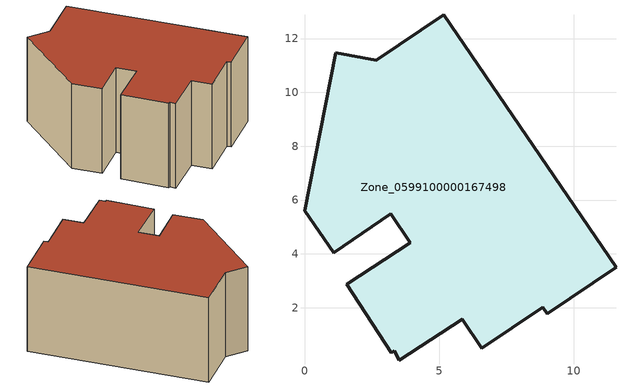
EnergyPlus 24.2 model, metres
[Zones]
Zone_0599100000167498
 floor ground (C_G): 6.58,0.5 5.85,1.58 3.52,0.05 3.33,0.4 3.22,0.33 1.56,2.86 3.93,4.41 3.19,5.49 1.08,4.04 0,5.6 1.17,11.47 2.66,11.19 5.18,12.88 11.57,3.51 9.01,1.78 8.85,2.01 z0
 wall outside (C_F): 2.66,11.19 1.17,11.47 0,5.6 1.08,4.04 3.19,5.49 3.93,4.41 1.56,2.86 3.22,0.33 3.33,0.4 3.52,0.05 5.85,1.58 6.58,0.5 8.85,2.01 9.01,1.78 11.57,3.51 5.18,12.88 2.66,11.19 z0:5.86
 roof outside (C_R): 3.33,0.4 3.52,0.05 5.85,1.58 6.58,0.5 8.85,2.01 9.01,1.78 11.57,3.51 5.18,12.88 2.66,11.19 1.17,11.47 0,5.6 1.08,4.04 3.19,5.49 3.93,4.41 1.56,2.86 3.22,0.33 z5.86
[BUILDING]
Pand.0599100000167498: North Axis=0; Terrain=City; Loads Convergence Tolerance Value=0.04; Temperature Convergence Tolerance Value=0.4; Solar Distribution=FullExterior; Maximum Number of Warmup Days=25; Minimum Number of Warmup Days=1
[Site:Location]
Rotterdam.The.Hague.AP_ZH_NLD Design_Conditions: Latitude=51.96; Longitude=4.45; Time Zone=1; Elevation=-4.5
[SITE:GROUNDTEMPERATURE:BUILDINGSURFACE]
18, 18, 18, 18, 18, 18, 18, 18, 18, 18, 18, 18
[MATERIAL] Thermal Absorptance=0.9; Solar Absorptance=0.7; Visible Absorptance=0.7
Name | Roughness | Thickness | Conductivity | Density | Specific Heat
G.TC.1975-1991 | MediumSmooth | 0.15 | 0.288461 | 540 | 1210
F.TC.1975-1991 | Rough | 0.3 | 0.230769 | 1920 | 840
R.TC.1975-1991 | MediumRough | 0.2 | 0.153846 | 1500 | 1000
[CONSTRUCTION]
C_G: G.TC.1975-1991
C_F: F.TC.1975-1991
C_R: R.TC.1975-1991
[ZONE]
Zone_0599100000167498: Type=1; Multiplier=1; Ceiling Height=Autocalculate; Volume=Autocalculate; Floor Area=autocalculate; Part of Total Floor Area=Yes
[ZONEINFILTRATION:DESIGNFLOWRATE]
Infil_Zone_0599100000167498: Zone or ZoneList or Space or SpaceList=Zone_0599100000167498; Schedule=AlwaysOn; Design Flow Rate Calculation Method=Flow/Area; Flow Rate per Floor Area=0.003; Constant Term Coefficient=1; Temperature Term Coefficient=0; Velocity Term Coefficient=0; Velocity Squared Term Coefficient=0
[HVACTEMPLATE:ZONE:IDEALLOADSAIRSYSTEM]
Zone_0599100000167498: Maximum Heating Supply Air Temperature=50; Minimum Cooling Supply Air Temperature=13; Maximum Heating Supply Air Humidity Ratio=0.0156; Minimum Cooling Supply Air Humidity Ratio=0.0077; Heating Limit=NoLimit; Cooling Limit=NoLimit; Dehumidification Control Type=ConstantSensibleHeatRatio; Cooling Sensible Heat Ratio=0.7; Dehumidification Setpoint=60; Humidification Control Type=None; Humidification Setpoint=30; Outdoor Air Method=None; Outdoor Air Flow Rate per Person=0.00944; Outdoor Air Flow Rate per Zone Floor Area=0; Outdoor Air Flow Rate per Zone=0; Demand Controlled Ventilation Type=None; Outdoor Air Economizer Type=NoEconomizer; Heat Recovery Type=None; Sensible Heat Recovery Effectiveness=0.7; Latent Heat Recovery Effectiveness=0.65
[ZONECONTROL:THERMOSTAT]
ThermostatControl_Zone_0599100000167498: Zone or ZoneList=Zone_0599100000167498; Control Type Schedule=DualSetpointControlType; Control 1=Thermostat_Zone_0599100000167498; Temperature Difference Between Cutout And Setpoint=0
[THERMOSTATSETPOINT:DUALSETPOINT]
Thermostat_Zone_0599100000167498: Heating Setpoint Temperature Schedule=HeatingSetpoint_Zone_0599100000167498; Cooling Setpoint Temperature Schedule=CoolingSetpoint_Zone_0599100000167498
[SCHEDULE:COMPACT]
HeatingSetpoint_Zone_0599100000167498: Through: 12/31, For: AllDays, Until: 24:00, 21
CoolingSetpoint_Zone_0599100000167498: Through: 12/31, For: AllDays, Until: 24:00, 24
DualSetpointControlType: Through: 12/31, For: AllDays, Until: 24:00, 4
AlwaysOn: Through: 12/31, For: AllDays, Until: 24:00, 1
